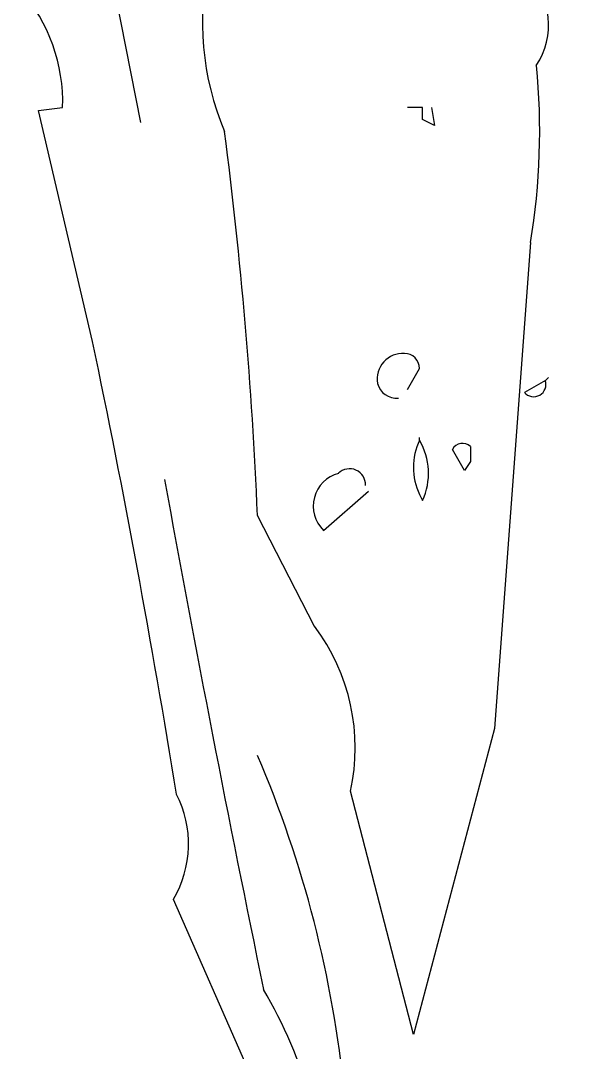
# Model space of a CAD drawing. Header units: millimetres. Extents: x -129.2 to -76.7, y 2488.8 to 2511.1.
# Drawn here: x -103.758 to -103.187, y 2497.691 to 2498.743 of the extents above; entities that cross this region are included whole.
import ezdxf

# ---------------------------------------------------------------- set-up
doc = ezdxf.new("R2010")
doc.units = ezdxf.units.MM

# ---------------------------------------------------------------- blocks, each defined once
blk = doc.blocks.new('AR-ALZ-1')
for p, q in [((-0.2733, 2.1232), (-0.2336, 1.9215)), ((-0.3375, 1.9338), (-0.3131, 1.9368)), ((0.0537, 1.9368), (0.0384, 1.9368)), ((0.0537, 1.9246), (0.0537, 1.9368)), ((0.0628, 1.9368), (0.0659, 1.9185)), ((-0.2825, 1.6984), (-0.3375, 1.9338)), ((0.0659, 1.9185), (0.0537, 1.9246)), ((0.1637, 1.7993), (0.127, 1.3042)), ((0.0384, 1.6496), (0.0506, 1.6709)), ((0.182, 1.6618), (0.179, 1.6587)), ((0.179, 1.6587), (0.182, 1.6618)), ((0.179, 1.6587), (0.1576, 1.6465)), ((0.0506, 1.5976), (0.0506, 1.6007)), ((0.0964, 1.567), (0.0842, 1.5884)), ((0.1026, 1.5915), (0.1026, 1.5762)), ((0.1026, 1.5762), (0.0964, 1.567)), ((-0.0472, 1.5059), (-0.0013, 1.5457)), ((0.0506, 1.5426), (0.0537, 1.5365)), ((-0.0564, 1.4081), (-0.1144, 1.5212)), ((0.127, 1.3042), (0.0445, 0.9925)), ((0.0445, 0.9925), (-0.0197, 1.2401)), ((-0.1236, 0.9559), (-0.2, 1.13))]:
    blk.add_line(p, q)
for centre, radius, start, end in [((0.1127, 2.023), 0.2832, 167.0334, 202.9928), ((0.1068, 2.0213), 0.0755, 326.4755, 44.5796), ((-0.4854, 1.9422), 0.1725, 358.2104, 41.2833), ((-0.5013, 1.9121), 0.6745, 350.373, 5.744), ((-4.5889, 1.3337), 4.4784, 2.3996, 7.424), ((-10.1732, -0.3742), 10.1055, 9.17449, 11.83563), ((0.034, 1.6598), 0.0265, 87.1568, 188.8687), ((0.0353, 1.6709), 0.0153, 0.0013, 89.9987), ((0.0279, 1.6612), 0.0208, 195.3699, 273.5547), ((0.1671, 1.6546), 0.0125, 220.2374, 19.2524), ((0.1094, 1.5701), 0.0649, 154.9433, 205.0567), ((-0.0053, 1.5642), 0.0652, 334.8541, 30.8707), ((0.0946, 1.5828), 0.0118, 47.3381, 151.5865), ((-0.0206, 1.5525), 0.0162, 357.5398, 134.5353), ((22.7831, 5.7515), 23.3716, 190.3368, 191.63419), ((-0.023, 1.5306), 0.0346, 105.0013, 225.5115), ((-0.2201, 1.2844), 0.2053, 347.5331, 37.083), ((-1.1867, 0.8175), 1.1665, 5.6035, 23.1836), ((-0.2953, 1.1863), 0.1106, 329.4466, 27.2802), ((-0.5362, 0.7862), 0.4966, 16.2604, 30.51), ((2.2915, 0.1212), 2.1907, 156.4774, 163.2073)]:
    blk.add_arc(centre, radius, start, end)

msp = doc.modelspace()

# ---------------------------------------------------------------- block references
msp.add_blockref('AR-ALZ-1', (-103.4024, 2496.7173))

doc.saveas('drawing.dxf')
